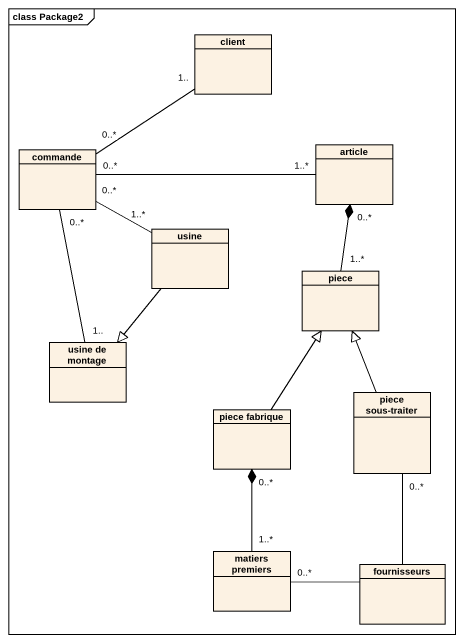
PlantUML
@startuml
mainframe class Package2
hide circle
hide empty members
class client
class commande
class article
class usine
class piece
class "usine de montage" as usine_de_montage
class "piece fabrique" as piece_fabrique
class "piece sous-traiter" as piece_sous_traiter
class "matiers premiers" as matiers_premiers
class fournisseurs
client "1.." -- "0..*" commande
article "1..*" -left- "0..*" commande
usine "1..*" -left- "0..*" commande
usine --|> usine_de_montage
piece "1..*" -up-* "0..*" article
usine_de_montage "1.." -up- "0..*" commande
piece_fabrique -up-|> piece
piece_sous_traiter -up-|> piece
matiers_premiers "1..*" -up-* "0..*" piece_fabrique
matiers_premiers "0..*" -right- fournisseurs
fournisseurs -up- "0..*" piece_sous_traiter
@enduml
